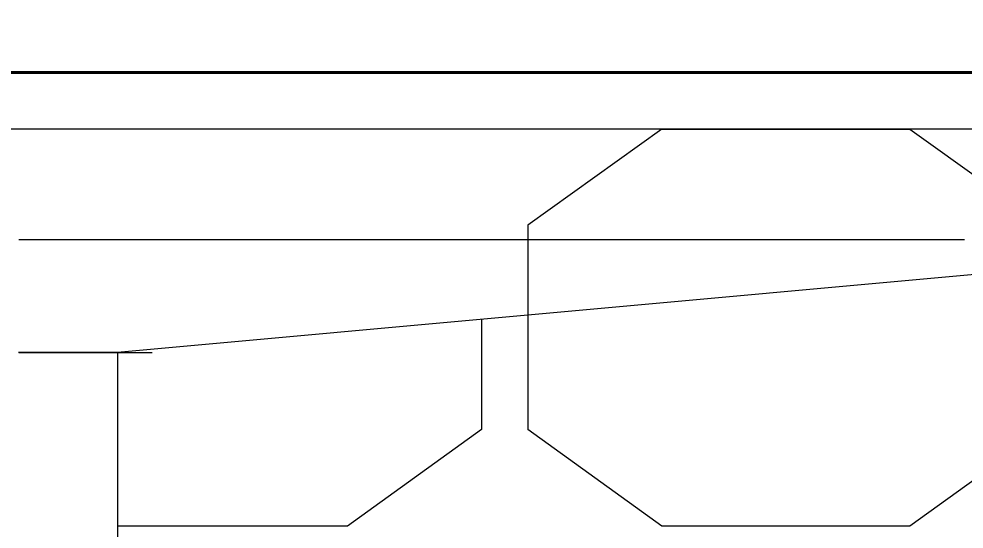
# Model space of a CAD drawing. Extents: x 65572 to 72871, y 30718 to 33858.
# Drawn here: x 66354.86 to 66363.24, y 30873.5 to 30878.02 of the extents above; entities that cross this region are included whole.
import ezdxf

# ---------------------------------------------------------------- set-up
doc = ezdxf.new("R2010")
doc.units = 0
doc.header["$LTSCALE"] = 0.5
doc.header["$MEASUREMENT"] = 0
doc.layers.get('0').update_dxf_attribs({"color": 20, "linetype": 'CONTINUOUS'})
doc.layers.get('DEFPOINTS').update_dxf_attribs({"linetype": 'CONTINUOUS', "lineweight": 5})
for name, color, linetype, lineweight in [('Annotations', 40, 'CONTINUOUS', 5), ('Framing', 142, 'CONTINUOUS', 13), ('Layout', 154, 'CONTINUOUS', 5), ('Structure', 7, 'CONTINUOUS', 40)]:
    doc.layers.add(name, color=color, linetype=linetype, lineweight=lineweight)
doc.styles.get("Standard").update_dxf_attribs({"font": 'arial.ttf'})
doc.dimstyles.new('ARCH', dxfattribs={"dimscale": 96, "dimtxt": 0.0625, "dimasz": 0.0625, "dimexe": 0.04, "dimexo": 0.09375, "dimgap": 0.03125, "dimtad": 1, "dimdec": 0, "dimrnd": 0.0625, "dimzin": 3, "dimdsep": 46, "dimlunit": 4, "dimtxsty": 'Standard', "dimblk1": 'ARCHTICK', "dimblk2": 'ARCHTICK', "dimsah": 1, "dimcen": 0, "dimdle": 0.03125, "dimclrd": 256, "dimclre": 256, "dimclrt": 256, "dimazin": 0, "dimtfac": 1, "dimtdec": 0, "dimtmove": 2, "dimatfit": 3, "dimldrblk": 'OBLIQUE', "dimfxl": 0.3, "dimfxlon": 1, "dimfrac": 2, "dimarcsym": 0})

# ---------------------------------------------------------------- blocks, each defined once
blk = doc.blocks.new('_ArchTick')
at = {"const_width": 0.15}
blk.add_lwpolyline([(-0.5, -0.5), (0.5, 0.5)], dxfattribs=at)
blk = doc.blocks.new('*D32')
at = {"layer": 'Annotations', "lineweight": -2}
for p, q in [((66495.2688, 30766.5648), (66495.2688, 30880.0465)), ((66466.4688, 30877.0465), (66499.1088, 30877.0465)), ((66466.4688, 30769.5648), (66499.1088, 30769.5648))]:
    blk.add_line(p, q, dxfattribs=at)
at = {"layer": 'DEFPOINTS', "color": 0}
for p in [(66295.6225, 30877.0465), (66495.2688, 30877.0465), (66295.6225, 30769.5648)]:
    blk.add_point(p, dxfattribs=at)
at = {"layer": 'Annotations', "lineweight": -2, "xscale": 6, "yscale": 6, "zscale": 6}
for p, rotation in [((66495.2688, 30877.0465), 90), ((66495.2688, 30769.5648), 270)]:
    blk.add_blockref('_ArchTick', p, dxfattribs=dict(at, rotation=rotation))
at = {"layer": 'Annotations', "insert": (66501.3318, 30823.3056), "char_height": 6, "attachment_point": 5, "rotation": 270}
blk.add_mtext('9\'-0"', dxfattribs=at)
blk = doc.blocks.new('_Oblique')
at = {"lineweight": -2}
blk.add_line((-0.5, -0.5), (0.5, 0.5), dxfattribs=at)
blk = doc.blocks.new('12fstg01')
at = {"color": 0, "linetype": 'ByBlock'}
for p, q in [((0.18143, 0.056), (0.20634, 0.07399)), ((0.20634, 0.07399), (0.25256, 0.07399)), ((0.25256, 0.07399), (0.27747, 0.056)), ((0.27747, 0.0179), (0.27747, 0.056)), ((0.20634, 0), (0.18143, 0.0179)), ((0.25256, 0), (0.27747, 0.0179)), ((0.25256, 0), (0.20634, 0))]:
    blk.add_line(p, q, dxfattribs=at)

msp = doc.modelspace()

# ---------------------------------------------------------------- linework, layer by layer
at = {"layer": 'Framing'}
msp.add_line((66520.622504, 30877.046502), (65921.199345, 30877.046502), dxfattribs=at)
at = {"layer": 'Layout', "linetype": 'ByBlock'}
for p, q in [((66366.735535, 30876.064768), (66355.735481, 30875.064763)), ((66358.961016, 30875.357993), (66358.961016, 30874.381554)), ((66355.735481, 30875.064763), (66355.735481, 30850.037081)), ((66358.961016, 30874.381554), (66357.775619, 30873.525434)), ((66357.775619, 30873.525434), (66355.735481, 30873.525434))]:
    msp.add_line(p, q, dxfattribs=at)
at = {"layer": 'Layout', "linetype": 'ByBlock', "flags": 128}
for points in [[(66363.242708, 30876.064768), (66363.238345, 30876.064768), (66363.233982, 30876.064768), (66363.229619, 30876.064768), (66363.225256, 30876.064768), (66363.220893, 30876.064768), (66363.21653, 30876.064768), (66363.212167, 30876.064768), (66363.207804, 30876.064768), (66363.203441, 30876.064768), (66363.199078, 30876.064768), (66363.194715, 30876.064768), (66363.190352, 30876.064768), (66363.185988, 30876.064768), (66363.181625, 30876.064768), (66363.177262, 30876.064768), (66363.172899, 30876.064768), (66363.168536, 30876.064768), (66363.164173, 30876.064768), (66363.15981, 30876.064768), (66363.155447, 30876.064768), (66363.151084, 30876.064768), (66363.146721, 30876.064768), (66363.142358, 30876.064768), (66363.137995, 30876.064768), (66363.133632, 30876.064768), (66363.129269, 30876.064768), (66363.124906, 30876.064768), (66363.120543, 30876.064768), (66363.11618, 30876.064768), (66363.111817, 30876.064768), (66363.107454, 30876.064768), (66363.10309, 30876.064768), (66363.098727, 30876.064768), (66363.094364, 30876.064768), (66363.090001, 30876.064768), (66363.085638, 30876.064768), (66363.081275, 30876.064768), (66363.076912, 30876.064768), (66363.072549, 30876.064768), (66363.068186, 30876.064768), (66363.063823, 30876.064768), (66363.05946, 30876.064768), (66363.055097, 30876.064768), (66363.050734, 30876.064768), (66363.046371, 30876.064768), (66363.042008, 30876.064768), (66363.037645, 30876.064768), (66363.033282, 30876.064768), (66363.028919, 30876.064768), (66363.024556, 30876.064768), (66363.020192, 30876.064768), (66363.015829, 30876.064768), (66363.011466, 30876.064768), (66363.007103, 30876.064768), (66363.00274, 30876.064768), (66362.998377, 30876.064768), (66362.994014, 30876.064768), (66362.989651, 30876.064768), (66362.985288, 30876.064768), (66362.980925, 30876.064768), (66362.976562, 30876.064768), (66362.972199, 30876.064768), (66362.967836, 30876.064768), (66362.963473, 30876.064768), (66362.95911, 30876.064768), (66362.954747, 30876.064768), (66362.950384, 30876.064768), (66362.946021, 30876.064768), (66362.941658, 30876.064768), (66362.937294, 30876.064768), (66362.932931, 30876.064768), (66362.928568, 30876.064768), (66362.924205, 30876.064768), (66362.919842, 30876.064768), (66362.915479, 30876.064768), (66362.911116, 30876.064768), (66362.906753, 30876.064768), (66362.90239, 30876.064768), (66362.898027, 30876.064768), (66362.893664, 30876.064768), (66362.889301, 30876.064768), (66362.884938, 30876.064768), (66362.880575, 30876.064768), (66362.876212, 30876.064768), (66362.871849, 30876.064768), (66362.867486, 30876.064768), (66362.863123, 30876.064768), (66362.85876, 30876.064768), (66362.854396, 30876.064768), (66362.850033, 30876.064768), (66362.84567, 30876.064768), (66362.841307, 30876.064768), (66362.836944, 30876.064768), (66362.832581, 30876.064768), (66362.828218, 30876.064768), (66362.823855, 30876.064768), (66362.819492, 30876.064768), (66362.815129, 30876.064768), (66362.810766, 30876.064768), (66362.806403, 30876.064768), (66362.80204, 30876.064768), (66362.797677, 30876.064768), (66362.793314, 30876.064768), (66362.788951, 30876.064768), (66362.784588, 30876.064768), (66362.780225, 30876.064768), (66362.775862, 30876.064768), (66362.771498, 30876.064768), (66362.767135, 30876.064768), (66362.762772, 30876.064768), (66362.758409, 30876.064768), (66362.754046, 30876.064768), (66362.749683, 30876.064768), (66362.74532, 30876.064768), (66362.740957, 30876.064768), (66362.736594, 30876.064768), (66362.732231, 30876.064768), (66362.727868, 30876.064768), (66362.723505, 30876.064768), (66362.719142, 30876.064768), (66362.714779, 30876.064768), (66362.710416, 30876.064768), (66362.706053, 30876.064768), (66362.70169, 30876.064768), (66362.697327, 30876.064768), (66362.692964, 30876.064768), (66362.6886, 30876.064768), (66362.684237, 30876.064768), (66362.679874, 30876.064768), (66362.675511, 30876.064768), (66362.671148, 30876.064768), (66362.666785, 30876.064768), (66362.662422, 30876.064768), (66362.658059, 30876.064768), (66362.653696, 30876.064768), (66362.649333, 30876.064768), (66362.64497, 30876.064768), (66362.640607, 30876.064768), (66362.636244, 30876.064768), (66362.631881, 30876.064768), (66362.627518, 30876.064768), (66362.623155, 30876.064768), (66362.618792, 30876.064768), (66362.614429, 30876.064768), (66362.610065, 30876.064768), (66362.605702, 30876.064768), (66362.601339, 30876.064768), (66362.596976, 30876.064768), (66362.592613, 30876.064768), (66362.58825, 30876.064768), (66362.583887, 30876.064768), (66362.579524, 30876.064768), (66362.575161, 30876.064768), (66362.570798, 30876.064768), (66362.566435, 30876.064768), (66362.562072, 30876.064768), (66362.557709, 30876.064768), (66362.553346, 30876.064768), (66362.548983, 30876.064768), (66362.54462, 30876.064768), (66362.540257, 30876.064768), (66362.535894, 30876.064768), (66362.531531, 30876.064768), (66362.527167, 30876.064768), (66362.522804, 30876.064768), (66362.518441, 30876.064768), (66362.514078, 30876.064768), (66362.509715, 30876.064768), (66362.505352, 30876.064768), (66362.500989, 30876.064768), (66362.496626, 30876.064768), (66362.492263, 30876.064768), (66362.4879, 30876.064768), (66362.483537, 30876.064768), (66362.479174, 30876.064768), (66362.474811, 30876.064768), (66362.470448, 30876.064768), (66362.466085, 30876.064768), (66362.461722, 30876.064768), (66362.457359, 30876.064768), (66362.452996, 30876.064768), (66362.448633, 30876.064768), (66362.444269, 30876.064768), (66362.439906, 30876.064768), (66362.435543, 30876.064768), (66362.43118, 30876.064768), (66362.426817, 30876.064768), (66362.422454, 30876.064768), (66362.418091, 30876.064768), (66362.413728, 30876.064768), (66362.409365, 30876.064768), (66362.405002, 30876.064768), (66362.400639, 30876.064768), (66362.396276, 30876.064768), (66362.391913, 30876.064768), (66362.38755, 30876.064768), (66362.383187, 30876.064768), (66362.378824, 30876.064768), (66362.374461, 30876.064768), (66362.370098, 30876.064768), (66362.365735, 30876.064768), (66362.361371, 30876.064768), (66362.357008, 30876.064768), (66362.352645, 30876.064768), (66362.348282, 30876.064768), (66362.343919, 30876.064768), (66362.339556, 30876.064768), (66362.335193, 30876.064768), (66362.33083, 30876.064768), (66362.326467, 30876.064768), (66362.322104, 30876.064768), (66362.317741, 30876.064768), (66362.313378, 30876.064768), (66362.309015, 30876.064768), (66362.304652, 30876.064768), (66362.300289, 30876.064768), (66362.295926, 30876.064768), (66362.291563, 30876.064768), (66362.2872, 30876.064768), (66362.282837, 30876.064768), (66362.278473, 30876.064768), (66362.27411, 30876.064768), (66362.269747, 30876.064768), (66362.265384, 30876.064768), (66362.261021, 30876.064768), (66362.256658, 30876.064768), (66362.252295, 30876.064768), (66362.247932, 30876.064768), (66362.243569, 30876.064768), (66362.239206, 30876.064768), (66362.234843, 30876.064768), (66362.23048, 30876.064768), (66362.226117, 30876.064768), (66362.221754, 30876.064768), (66362.217391, 30876.064768), (66362.212166, 30876.064768), (66362.206942, 30876.064768), (66362.201717, 30876.064768), (66362.196493, 30876.064768), (66362.191268, 30876.064768), (66362.186044, 30876.064768), (66362.180819, 30876.064768), (66362.175594, 30876.064768), (66362.17037, 30876.064768), (66362.165145, 30876.064768), (66362.159921, 30876.064768), (66362.154696, 30876.064768), (66362.149472, 30876.064768), (66362.144247, 30876.064768), (66362.139023, 30876.064768), (66362.133798, 30876.064768), (66362.128574, 30876.064768), (66362.123349, 30876.064768), (66362.118125, 30876.064768), (66362.1129, 30876.064768), (66362.107676, 30876.064768), (66362.102451, 30876.064768), (66362.097227, 30876.064768), (66362.092002, 30876.064768), (66362.086777, 30876.064768), (66362.081553, 30876.064768), (66362.076328, 30876.064768), (66362.071104, 30876.064768), (66362.065879, 30876.064768), (66362.060655, 30876.064768), (66362.05543, 30876.064768), (66362.050206, 30876.064768), (66362.044981, 30876.064768), (66362.039757, 30876.064768), (66362.034532, 30876.064768), (66362.029308, 30876.064768), (66362.024083, 30876.064768), (66362.018859, 30876.064768), (66362.013634, 30876.064768), (66362.008409, 30876.064768), (66362.003185, 30876.064768), (66361.99796, 30876.064768), (66361.992736, 30876.064768), (66361.987511, 30876.064768), (66361.982287, 30876.064768), (66361.977062, 30876.064768), (66361.971838, 30876.064768), (66361.966613, 30876.064768), (66361.961389, 30876.064768), (66361.956164, 30876.064768), (66361.95094, 30876.064768), (66361.945715, 30876.064768), (66361.940491, 30876.064768), (66361.935266, 30876.064768), (66361.930041, 30876.064768), (66361.924817, 30876.064768), (66361.919592, 30876.064768), (66361.914368, 30876.064768), (66361.909143, 30876.064768), (66361.903919, 30876.064768), (66361.898694, 30876.064768), (66361.89347, 30876.064768), (66361.888245, 30876.064768), (66361.883021, 30876.064768), (66361.877796, 30876.064768), (66361.872572, 30876.064768), (66361.867347, 30876.064768), (66361.862123, 30876.064768), (66361.856898, 30876.064768), (66361.851673, 30876.064768), (66361.846449, 30876.064768), (66361.841224, 30876.064768), (66361.836, 30876.064768), (66361.830775, 30876.064768), (66361.825551, 30876.064768), (66361.820326, 30876.064768), (66361.815102, 30876.064768), (66361.809877, 30876.064768), (66361.804653, 30876.064768), (66361.799428, 30876.064768), (66361.794204, 30876.064768), (66361.788979, 30876.064768), (66361.783755, 30876.064768), (66361.77853, 30876.064768), (66361.773305, 30876.064768), (66361.768081, 30876.064768), (66361.762856, 30876.064768), (66361.757632, 30876.064768), (66361.752407, 30876.064768), (66361.747183, 30876.064768), (66361.741958, 30876.064768), (66361.736734, 30876.064768), (66361.731509, 30876.064768), (66361.726285, 30876.064768), (66361.72106, 30876.064768), (66361.715836, 30876.064768), (66361.710611, 30876.064768), (66361.705387, 30876.064768), (66361.700162, 30876.064768), (66361.694937, 30876.064768), (66361.689713, 30876.064768), (66361.684488, 30876.064768), (66361.679264, 30876.064768), (66361.674039, 30876.064768), (66361.668815, 30876.064768), (66361.66359, 30876.064768), (66361.658366, 30876.064768), (66361.653141, 30876.064768), (66361.647917, 30876.064768), (66361.642692, 30876.064768), (66361.637468, 30876.064768), (66361.632243, 30876.064768), (66361.627019, 30876.064768), (66361.621794, 30876.064768), (66361.61657, 30876.064768), (66361.611345, 30876.064768), (66361.60612, 30876.064768), (66361.600896, 30876.064768), (66361.595671, 30876.064768), (66361.590447, 30876.064768), (66361.585222, 30876.064768), (66361.579998, 30876.064768), (66361.574773, 30876.064768), (66361.569549, 30876.064768), (66361.564324, 30876.064768), (66361.5591, 30876.064768), (66361.553875, 30876.064768), (66361.548651, 30876.064768), (66361.543426, 30876.064768), (66361.538202, 30876.064768), (66361.532977, 30876.064768), (66361.527752, 30876.064768), (66361.522528, 30876.064768), (66361.517303, 30876.064768), (66361.512079, 30876.064768), (66361.506854, 30876.064768), (66361.50163, 30876.064768), (66361.496405, 30876.064768), (66361.491181, 30876.064768), (66361.485956, 30876.064768), (66361.480732, 30876.064768), (66361.475507, 30876.064768), (66361.470283, 30876.064768), (66361.465058, 30876.064768), (66361.459834, 30876.064768), (66361.454609, 30876.064768), (66361.449384, 30876.064768), (66361.44416, 30876.064768), (66361.438935, 30876.064768), (66361.433711, 30876.064768), (66361.428486, 30876.064768), (66361.423262, 30876.064768), (66361.418037, 30876.064768), (66361.412813, 30876.064768), (66361.407588, 30876.064768), (66361.402364, 30876.064768), (66361.397139, 30876.064768), (66361.391915, 30876.064768), (66361.38669, 30876.064768), (66361.381466, 30876.064768), (66361.376241, 30876.064768), (66361.371016, 30876.064768), (66361.365792, 30876.064768), (66361.360567, 30876.064768), (66361.355343, 30876.064768), (66361.350118, 30876.064768), (66361.344894, 30876.064768), (66361.339669, 30876.064768), (66361.334445, 30876.064768), (66361.32922, 30876.064768), (66361.323996, 30876.064768), (66361.318771, 30876.064768), (66361.313547, 30876.064768), (66361.308322, 30876.064768), (66361.303098, 30876.064768), (66361.297873, 30876.064768), (66361.292648, 30876.064768), (66361.287424, 30876.064768), (66361.282199, 30876.064768), (66361.276975, 30876.064768), (66361.27175, 30876.064768), (66361.266526, 30876.064768), (66361.261301, 30876.064768), (66361.256077, 30876.064768), (66361.250852, 30876.064768), (66361.245628, 30876.064768), (66361.240403, 30876.064768), (66361.235179, 30876.064768), (66361.229954, 30876.064768), (66361.22473, 30876.064768), (66361.219505, 30876.064768), (66361.214281, 30876.064768), (66361.209056, 30876.064768), (66361.203831, 30876.064768), (66361.198607, 30876.064768), (66361.193382, 30876.064768), (66361.188158, 30876.064768), (66361.182933, 30876.064768), (66361.177709, 30876.064768), (66361.172484, 30876.064768), (66361.16726, 30876.064768), (66361.162035, 30876.064768), (66361.156811, 30876.064768), (66361.151586, 30876.064768), (66361.146362, 30876.064768), (66361.141137, 30876.064768), (66361.135913, 30876.064768), (66361.130688, 30876.064768), (66361.125463, 30876.064768), (66361.120239, 30876.064768), (66361.115014, 30876.064768), (66361.10979, 30876.064768), (66361.104565, 30876.064768), (66361.099341, 30876.064768), (66361.094116, 30876.064768), (66361.088892, 30876.064768), (66361.083667, 30876.064768), (66361.078443, 30876.064768), (66361.073218, 30876.064768), (66361.067994, 30876.064768), (66361.062769, 30876.064768), (66361.057545, 30876.064768), (66361.05232, 30876.064768), (66361.047095, 30876.064768), (66361.041871, 30876.064768), (66361.036646, 30876.064768), (66361.031422, 30876.064768), (66361.026197, 30876.064768), (66361.020973, 30876.064768), (66361.015748, 30876.064768), (66361.010524, 30876.064768), (66361.005299, 30876.064768), (66361.000075, 30876.064768), (66360.99485, 30876.064768), (66360.989626, 30876.064768), (66360.984401, 30876.064768), (66360.979177, 30876.064768), (66360.973952, 30876.064768), (66360.968727, 30876.064768), (66360.963503, 30876.064768), (66360.958278, 30876.064768), (66360.953054, 30876.064768), (66360.947829, 30876.064768), (66360.942605, 30876.064768), (66360.93738, 30876.064768), (66360.932156, 30876.064768), (66360.926931, 30876.064768), (66360.921707, 30876.064768), (66360.916482, 30876.064768), (66360.911258, 30876.064768), (66360.906033, 30876.064768), (66360.900809, 30876.064768), (66360.895584, 30876.064768), (66360.890359, 30876.064768), (66360.885135, 30876.064768), (66360.87991, 30876.064768), (66360.874686, 30876.064768), (66360.869461, 30876.064768), (66360.864237, 30876.064768), (66360.859012, 30876.064768), (66360.853788, 30876.064768), (66360.848563, 30876.064768), (66360.843339, 30876.064768), (66360.838114, 30876.064768), (66360.83289, 30876.064768), (66360.827665, 30876.064768), (66360.822441, 30876.064768), (66360.817216, 30876.064768), (66360.811991, 30876.064768), (66360.806767, 30876.064768), (66360.801542, 30876.064768), (66360.796318, 30876.064768), (66360.791093, 30876.064768), (66360.785869, 30876.064768), (66360.780644, 30876.064768), (66360.77542, 30876.064768), (66360.770195, 30876.064768), (66360.764971, 30876.064768), (66360.759746, 30876.064768), (66360.754522, 30876.064768), (66360.749297, 30876.064768), (66360.744073, 30876.064768), (66360.738848, 30876.064768), (66360.733624, 30876.064768), (66360.728399, 30876.064768), (66360.723174, 30876.064768), (66360.71795, 30876.064768), (66360.712725, 30876.064768), (66360.707501, 30876.064768), (66360.702276, 30876.064768), (66360.697052, 30876.064768), (66360.691827, 30876.064768), (66360.686603, 30876.064768), (66360.681378, 30876.064768), (66360.676154, 30876.064768), (66360.670929, 30876.064768), (66360.665705, 30876.064768), (66360.66048, 30876.064768), (66360.655256, 30876.064768), (66360.650031, 30876.064768), (66360.644806, 30876.064768), (66360.639582, 30876.064768), (66360.634357, 30876.064768), (66360.629133, 30876.064768), (66360.623908, 30876.064768), (66360.618684, 30876.064768), (66360.613459, 30876.064768), (66360.608235, 30876.064768), (66360.60301, 30876.064768), (66360.597786, 30876.064768), (66360.592561, 30876.064768), (66360.587337, 30876.064768), (66360.582112, 30876.064768), (66360.576888, 30876.064768), (66360.571663, 30876.064768), (66360.566438, 30876.064768), (66360.561214, 30876.064768), (66360.555989, 30876.064768), (66360.550765, 30876.064768), (66360.54554, 30876.064768), (66360.540316, 30876.064768), (66360.535091, 30876.064768), (66360.529867, 30876.064768), (66360.524642, 30876.064768), (66360.519418, 30876.064768), (66360.514193, 30876.064768), (66360.508969, 30876.064768), (66360.503744, 30876.064768), (66360.49852, 30876.064768), (66360.493295, 30876.064768), (66360.48807, 30876.064768), (66360.482846, 30876.064768), (66360.477621, 30876.064768), (66360.472397, 30876.064768), (66360.467172, 30876.064768), (66360.461948, 30876.064768), (66360.456723, 30876.064768), (66360.451499, 30876.064768), (66360.446274, 30876.064768), (66360.44105, 30876.064768), (66360.435825, 30876.064768), (66360.430601, 30876.064768), (66360.425376, 30876.064768), (66360.420152, 30876.064768), (66360.414927, 30876.064768), (66360.409702, 30876.064768), (66360.404478, 30876.064768), (66360.399253, 30876.064768), (66360.394029, 30876.064768), (66360.388804, 30876.064768), (66360.38358, 30876.064768), (66360.378355, 30876.064768), (66360.373131, 30876.064768), (66360.367906, 30876.064768), (66360.362682, 30876.064768), (66360.357457, 30876.064768), (66360.352233, 30876.064768), (66360.347008, 30876.064768), (66360.341784, 30876.064768), (66360.336559, 30876.064768), (66360.331335, 30876.064768), (66360.32611, 30876.064768), (66360.320885, 30876.064768), (66360.315661, 30876.064768), (66360.310436, 30876.064768), (66360.305212, 30876.064768), (66360.299987, 30876.064768), (66360.294763, 30876.064768), (66360.289538, 30876.064768), (66360.284314, 30876.064768), (66360.279089, 30876.064768), (66360.273865, 30876.064768), (66360.26864, 30876.064768), (66360.263416, 30876.064768), (66360.258191, 30876.064768), (66360.252967, 30876.064768), (66360.247742, 30876.064768), (66360.242517, 30876.064768), (66360.237293, 30876.064768), (66360.232068, 30876.064768), (66360.226844, 30876.064768), (66360.221619, 30876.064768), (66360.216395, 30876.064768), (66360.21117, 30876.064768), (66360.205946, 30876.064768), (66360.200721, 30876.064768), (66360.195497, 30876.064768), (66360.190272, 30876.064768), (66360.185048, 30876.064768), (66360.179823, 30876.064768), (66360.174599, 30876.064768), (66360.169374, 30876.064768), (66360.164149, 30876.064768), (66360.158925, 30876.064768), (66360.1537, 30876.064768), (66360.148476, 30876.064768), (66360.143251, 30876.064768), (66360.138027, 30876.064768), (66360.132802, 30876.064768), (66360.127578, 30876.064768), (66360.122353, 30876.064768), (66360.117129, 30876.064768), (66360.111904, 30876.064768), (66360.10668, 30876.064768), (66360.101455, 30876.064768), (66360.096231, 30876.064768), (66360.091006, 30876.064768), (66360.085781, 30876.064768), (66360.080557, 30876.064768), (66360.075332, 30876.064768), (66360.070108, 30876.064768), (66360.064883, 30876.064768), (66360.059659, 30876.064768), (66360.054434, 30876.064768), (66360.04921, 30876.064768), (66360.043985, 30876.064768), (66360.038761, 30876.064768), (66360.033536, 30876.064768), (66360.028312, 30876.064768), (66360.023087, 30876.064768), (66360.017863, 30876.064768), (66360.012638, 30876.064768), (66360.007413, 30876.064768), (66360.002189, 30876.064768), (66359.996964, 30876.064768), (66359.99174, 30876.064768), (66359.986515, 30876.064768), (66359.981291, 30876.064768), (66359.976066, 30876.064768), (66359.970842, 30876.064768), (66359.965617, 30876.064768), (66359.960393, 30876.064768), (66359.955168, 30876.064768), (66359.949944, 30876.064768), (66359.944719, 30876.064768), (66359.939195, 30876.064768), (66359.933371, 30876.064768), (66359.927547, 30876.064768), (66359.921723, 30876.064768), (66359.915899, 30876.064768), (66359.910075, 30876.064768), (66359.904251, 30876.064768), (66359.898427, 30876.064768), (66359.892603, 30876.064768), (66359.886779, 30876.064768), (66359.880954, 30876.064768), (66359.87513, 30876.064768), (66359.869306, 30876.064768), (66359.863482, 30876.064768), (66359.857658, 30876.064768), (66359.851834, 30876.064768), (66359.84601, 30876.064768), (66359.840186, 30876.064768), (66359.834362, 30876.064768), (66359.828538, 30876.064768), (66359.822714, 30876.064768), (66359.81689, 30876.064768), (66359.811066, 30876.064768), (66359.805242, 30876.064768), (66359.799418, 30876.064768), (66359.793594, 30876.064768), (66359.78777, 30876.064768), (66359.781946, 30876.064768), (66359.776122, 30876.064768), (66359.770298, 30876.064768), (66359.764474, 30876.064768), (66359.75865, 30876.064768), (66359.752826, 30876.064768), (66359.747002, 30876.064768), (66359.741178, 30876.064768), (66359.735354, 30876.064768), (66359.72953, 30876.064768), (66359.723706, 30876.064768), (66359.717882, 30876.064768), (66359.712058, 30876.064768), (66359.706234, 30876.064768), (66359.700409, 30876.064768), (66359.694585, 30876.064768), (66359.688761, 30876.064768), (66359.682937, 30876.064768), (66359.677113, 30876.064768), (66359.671289, 30876.064768), (66359.665465, 30876.064768), (66359.659641, 30876.064768), (66359.653817, 30876.064768), (66359.647993, 30876.064768), (66359.642169, 30876.064768), (66359.636345, 30876.064768), (66359.630521, 30876.064768), (66359.624697, 30876.064768), (66359.618873, 30876.064768), (66359.613049, 30876.064768), (66359.607225, 30876.064768), (66359.601401, 30876.064768), (66359.595577, 30876.064768), (66359.589753, 30876.064768), (66359.583929, 30876.064768), (66359.578105, 30876.064768), (66359.572281, 30876.064768), (66359.566457, 30876.064768), (66359.560633, 30876.064768), (66359.554809, 30876.064768), (66359.548985, 30876.064768), (66359.543161, 30876.064768), (66359.537337, 30876.064768), (66359.531513, 30876.064768), (66359.525689, 30876.064768), (66359.519864, 30876.064768), (66359.51404, 30876.064768), (66359.508216, 30876.064768), (66359.502392, 30876.064768), (66359.496568, 30876.064768), (66359.490744, 30876.064768), (66359.48492, 30876.064768), (66359.479096, 30876.064768), (66359.473272, 30876.064768), (66359.467448, 30876.064768), (66359.461624, 30876.064768), (66359.4558, 30876.064768), (66359.449976, 30876.064768), (66359.444152, 30876.064768), (66359.438328, 30876.064768), (66359.432504, 30876.064768), (66359.42668, 30876.064768), (66359.420856, 30876.064768), (66359.415032, 30876.064768), (66359.409208, 30876.064768), (66359.403384, 30876.064768), (66359.39756, 30876.064768), (66359.391736, 30876.064768), (66359.385912, 30876.064768), (66359.380088, 30876.064768), (66359.374264, 30876.064768), (66359.36844, 30876.064768), (66359.362616, 30876.064768), (66359.356792, 30876.064768), (66359.350968, 30876.064768), (66359.345144, 30876.064768), (66359.339319, 30876.064768), (66359.333495, 30876.064768), (66359.327671, 30876.064768), (66359.321847, 30876.064768), (66359.316023, 30876.064768), (66359.310199, 30876.064768), (66359.304375, 30876.064768), (66359.298551, 30876.064768), (66359.292727, 30876.064768), (66359.286903, 30876.064768), (66359.281079, 30876.064768), (66359.275255, 30876.064768), (66359.269431, 30876.064768), (66359.263607, 30876.064768), (66359.257783, 30876.064768), (66359.251959, 30876.064768), (66359.246135, 30876.064768), (66359.240311, 30876.064768), (66359.234487, 30876.064768), (66359.228663, 30876.064768), (66359.222839, 30876.064768), (66359.217015, 30876.064768), (66359.211191, 30876.064768), (66359.205367, 30876.064768), (66359.199543, 30876.064768), (66359.193719, 30876.064768), (66359.187895, 30876.064768), (66359.182071, 30876.064768), (66359.176247, 30876.064768), (66359.170423, 30876.064768), (66359.164599, 30876.064768), (66359.158774, 30876.064768), (66359.15295, 30876.064768), (66359.147126, 30876.064768), (66359.141302, 30876.064768), (66359.135478, 30876.064768), (66359.129654, 30876.064768), (66359.12383, 30876.064768), (66359.118006, 30876.064768), (66359.112182, 30876.064768), (66359.106358, 30876.064768), (66359.100534, 30876.064768), (66359.09471, 30876.064768), (66359.088886, 30876.064768), (66359.083062, 30876.064768), (66359.077238, 30876.064768), (66359.071414, 30876.064768), (66359.06559, 30876.064768), (66359.059766, 30876.064768), (66359.053942, 30876.064768), (66359.048118, 30876.064768), (66359.042294, 30876.064768), (66359.03647, 30876.064768), (66359.030646, 30876.064768), (66359.024822, 30876.064768), (66359.018998, 30876.064768), (66359.013174, 30876.064768), (66359.00735, 30876.064768), (66359.001526, 30876.064768), (66358.995702, 30876.064768), (66358.989878, 30876.064768), (66358.984054, 30876.064768), (66358.978229, 30876.064768), (66358.972405, 30876.064768), (66358.966581, 30876.064768), (66358.960757, 30876.064768), (66358.954933, 30876.064768), (66358.949109, 30876.064768), (66358.943285, 30876.064768), (66358.937461, 30876.064768), (66358.931637, 30876.064768), (66358.925813, 30876.064768), (66358.919989, 30876.064768), (66358.914165, 30876.064768), (66358.908341, 30876.064768), (66358.902517, 30876.064768), (66358.896693, 30876.064768), (66358.890869, 30876.064768), (66358.885045, 30876.064768), (66358.879221, 30876.064768), (66358.873397, 30876.064768), (66358.867573, 30876.064768), (66358.861749, 30876.064768), (66358.855925, 30876.064768), (66358.850101, 30876.064768), (66358.844277, 30876.064768), (66358.838453, 30876.064768), (66358.832629, 30876.064768), (66358.826805, 30876.064768), (66358.820981, 30876.064768), (66358.815157, 30876.064768), (66358.809333, 30876.064768), (66358.803508, 30876.064768), (66358.797684, 30876.064768), (66358.79186, 30876.064768), (66358.786036, 30876.064768), (66358.780212, 30876.064768), (66358.774388, 30876.064768), (66358.768564, 30876.064768), (66358.76274, 30876.064768), (66358.756916, 30876.064768), (66358.751092, 30876.064768), (66358.745268, 30876.064768), (66358.739444, 30876.064768), (66358.73362, 30876.064768), (66358.727796, 30876.064768), (66358.721972, 30876.064768), (66358.716148, 30876.064768), (66358.710324, 30876.064768), (66358.7045, 30876.064768), (66358.698676, 30876.064768), (66358.692852, 30876.064768), (66358.687028, 30876.064768), (66358.681204, 30876.064768), (66358.67538, 30876.064768), (66358.669556, 30876.064768), (66358.663732, 30876.064768), (66358.657908, 30876.064768), (66358.652084, 30876.064768), (66358.64626, 30876.064768), (66358.640436, 30876.064768), (66358.634612, 30876.064768), (66358.628788, 30876.064768), (66358.622963, 30876.064768), (66358.617139, 30876.064768), (66358.611315, 30876.064768), (66358.605491, 30876.064768), (66358.599667, 30876.064768), (66358.593843, 30876.064768), (66358.588019, 30876.064768), (66358.582195, 30876.064768), (66358.576371, 30876.064768), (66358.570547, 30876.064768), (66358.564723, 30876.064768), (66358.558899, 30876.064768), (66358.553075, 30876.064768), (66358.547251, 30876.064768), (66358.541427, 30876.064768), (66358.535603, 30876.064768), (66358.529779, 30876.064768), (66358.523955, 30876.064768), (66358.518131, 30876.064768), (66358.512307, 30876.064768), (66358.506483, 30876.064768), (66358.500659, 30876.064768), (66358.494835, 30876.064768), (66358.489011, 30876.064768), (66358.483187, 30876.064768), (66358.477363, 30876.064768), (66358.471539, 30876.064768), (66358.465715, 30876.064768), (66358.459891, 30876.064768), (66358.454067, 30876.064768), (66358.448243, 30876.064768), (66358.442418, 30876.064768), (66358.436594, 30876.064768), (66358.43077, 30876.064768), (66358.424946, 30876.064768), (66358.419122, 30876.064768), (66358.413298, 30876.064768), (66358.407474, 30876.064768), (66358.40165, 30876.064768), (66358.395826, 30876.064768), (66358.390002, 30876.064768), (66358.384178, 30876.064768), (66358.378354, 30876.064768), (66358.37253, 30876.064768), (66358.366706, 30876.064768), (66358.360882, 30876.064768), (66358.355058, 30876.064768), (66358.349234, 30876.064768), (66358.34341, 30876.064768), (66358.337586, 30876.064768), (66358.331762, 30876.064768), (66358.325938, 30876.064768), (66358.320114, 30876.064768), (66358.31429, 30876.064768), (66358.308466, 30876.064768), (66358.302642, 30876.064768), (66358.296818, 30876.064768), (66358.290994, 30876.064768), (66358.28517, 30876.064768), (66358.279346, 30876.064768), (66358.273522, 30876.064768), (66358.267698, 30876.064768), (66358.261873, 30876.064768), (66358.256049, 30876.064768), (66358.250225, 30876.064768), (66358.244401, 30876.064768), (66358.238577, 30876.064768), (66358.232753, 30876.064768), (66358.226929, 30876.064768), (66358.221105, 30876.064768), (66358.215281, 30876.064768), (66358.209457, 30876.064768), (66358.203633, 30876.064768), (66358.197809, 30876.064768), (66358.191985, 30876.064768), (66358.186161, 30876.064768), (66358.180337, 30876.064768), (66358.174513, 30876.064768), (66358.168689, 30876.064768), (66358.162865, 30876.064768), (66358.157041, 30876.064768), (66358.151217, 30876.064768), (66358.145393, 30876.064768), (66358.139569, 30876.064768), (66358.133745, 30876.064768), (66358.127921, 30876.064768), (66358.122097, 30876.064768), (66358.116273, 30876.064768), (66358.110449, 30876.064768), (66358.104625, 30876.064768), (66358.098801, 30876.064768), (66358.092977, 30876.064768), (66358.087153, 30876.064768), (66358.081328, 30876.064768), (66358.075504, 30876.064768), (66358.06968, 30876.064768), (66358.063856, 30876.064768), (66358.058032, 30876.064768), (66358.052208, 30876.064768), (66358.046384, 30876.064768), (66358.04056, 30876.064768), (66358.034736, 30876.064768), (66358.028912, 30876.064768), (66358.023088, 30876.064768), (66358.017264, 30876.064768), (66358.01144, 30876.064768), (66358.005616, 30876.064768), (66357.999792, 30876.064768), (66357.993968, 30876.064768), (66357.988144, 30876.064768), (66357.98232, 30876.064768), (66357.976496, 30876.064768), (66357.970672, 30876.064768), (66357.964848, 30876.064768), (66357.959024, 30876.064768), (66357.9532, 30876.064768), (66357.947376, 30876.064768), (66357.941552, 30876.064768), (66357.935728, 30876.064768), (66357.929904, 30876.064768), (66357.92408, 30876.064768), (66357.918256, 30876.064768), (66357.912432, 30876.064768), (66357.906608, 30876.064768), (66357.900783, 30876.064768), (66357.894959, 30876.064768), (66357.889135, 30876.064768), (66357.883311, 30876.064768), (66357.877487, 30876.064768), (66357.871663, 30876.064768), (66357.865839, 30876.064768), (66357.860015, 30876.064768), (66357.854191, 30876.064768), (66357.848367, 30876.064768), (66357.842543, 30876.064768), (66357.836719, 30876.064768), (66357.830895, 30876.064768), (66357.825071, 30876.064768), (66357.819247, 30876.064768), (66357.813423, 30876.064768), (66357.807599, 30876.064768), (66357.801775, 30876.064768), (66357.795951, 30876.064768), (66357.790127, 30876.064768), (66357.784303, 30876.064768), (66357.778479, 30876.064768), (66357.772655, 30876.064768), (66357.766831, 30876.064768), (66357.761007, 30876.064768), (66357.755183, 30876.064768), (66357.749359, 30876.064768), (66357.743535, 30876.064768), (66357.737711, 30876.064768), (66357.731887, 30876.064768), (66357.726063, 30876.064768), (66357.720238, 30876.064768), (66357.714414, 30876.064768), (66357.70859, 30876.064768), (66357.702766, 30876.064768), (66357.696942, 30876.064768), (66357.691118, 30876.064768), (66357.685294, 30876.064768), (66357.67947, 30876.064768), (66357.673646, 30876.064768), (66357.667822, 30876.064768), (66357.661998, 30876.064768), (66357.656174, 30876.064768), (66357.65035, 30876.064768), (66357.644526, 30876.064768), (66357.638702, 30876.064768), (66357.632878, 30876.064768), (66357.627054, 30876.064768), (66357.62123, 30876.064768), (66357.615406, 30876.064768), (66357.609582, 30876.064768), (66357.603758, 30876.064768), (66357.597934, 30876.064768), (66357.59211, 30876.064768), (66357.586286, 30876.064768), (66357.580462, 30876.064768), (66357.574638, 30876.064768), (66357.568814, 30876.064768), (66357.56299, 30876.064768), (66357.557166, 30876.064768), (66357.551342, 30876.064768), (66357.545518, 30876.064768), (66357.539693, 30876.064768), (66357.533869, 30876.064768), (66357.528045, 30876.064768), (66357.522221, 30876.064768), (66357.516397, 30876.064768), (66357.510573, 30876.064768), (66357.504749, 30876.064768), (66357.498925, 30876.064768), (66357.493101, 30876.064768), (66357.487277, 30876.064768), (66357.481453, 30876.064768), (66357.475629, 30876.064768), (66357.469805, 30876.064768), (66357.463981, 30876.064768), (66357.458157, 30876.064768), (66357.452333, 30876.064768), (66357.446509, 30876.064768), (66357.440685, 30876.064768), (66357.434861, 30876.064768), (66357.429037, 30876.064768), (66357.423213, 30876.064768), (66357.417389, 30876.064768), (66357.411565, 30876.064768), (66357.405741, 30876.064768), (66357.399609, 30876.064768), (66357.393478, 30876.064768), (66357.387346, 30876.064768), (66357.381215, 30876.064768), (66357.375083, 30876.064768), (66357.368952, 30876.064768), (66357.36282, 30876.064768), (66357.356689, 30876.064768), (66357.350557, 30876.064768), (66357.344426, 30876.064768), (66357.338294, 30876.064768), (66357.332163, 30876.064768), (66357.326031, 30876.064768), (66357.3199, 30876.064768), (66357.313768, 30876.064768), (66357.307637, 30876.064768), (66357.301505, 30876.064768), (66357.295374, 30876.064768), (66357.289242, 30876.064768), (66357.283111, 30876.064768), (66357.276979, 30876.064768), (66357.270848, 30876.064768), (66357.264716, 30876.064768), (66357.258585, 30876.064768), (66357.252453, 30876.064768), (66357.246322, 30876.064768), (66357.24019, 30876.064768), (66357.234059, 30876.064768), (66357.227927, 30876.064768), (66357.221796, 30876.064768), (66357.215665, 30876.064768), (66357.209533, 30876.064768), (66357.203402, 30876.064768), (66357.19727, 30876.064768), (66357.191139, 30876.064768), (66357.185007, 30876.064768), (66357.178876, 30876.064768), (66357.172744, 30876.064768), (66357.166613, 30876.064768), (66357.160481, 30876.064768), (66357.15435, 30876.064768), (66357.148218, 30876.064768), (66357.142087, 30876.064768), (66357.135955, 30876.064768), (66357.129824, 30876.064768), (66357.123692, 30876.064768), (66357.117561, 30876.064768), (66357.111429, 30876.064768), (66357.105298, 30876.064768), (66357.099166, 30876.064768), (66357.093035, 30876.064768), (66357.086903, 30876.064768), (66357.080772, 30876.064768), (66357.07464, 30876.064768), (66357.068509, 30876.064768), (66357.062377, 30876.064768), (66357.056246, 30876.064768), (66357.050114, 30876.064768), (66357.043983, 30876.064768), (66357.037851, 30876.064768), (66357.03172, 30876.064768), (66357.025588, 30876.064768), (66357.019457, 30876.064768), (66357.013325, 30876.064768), (66357.007194, 30876.064768), (66357.001062, 30876.064768), (66356.994931, 30876.064768), (66356.988799, 30876.064768), (66356.982668, 30876.064768), (66356.976536, 30876.064768), (66356.970405, 30876.064768), (66356.964273, 30876.064768), (66356.958142, 30876.064768), (66356.95201, 30876.064768), (66356.945879, 30876.064768), (66356.939747, 30876.064768), (66356.933616, 30876.064768), (66356.927484, 30876.064768), (66356.921353, 30876.064768), (66356.915221, 30876.064768), (66356.90909, 30876.064768), (66356.902958, 30876.064768), (66356.896827, 30876.064768), (66356.890695, 30876.064768), (66356.884564, 30876.064768), (66356.878433, 30876.064768), (66356.872301, 30876.064768), (66356.86617, 30876.064768), (66356.860038, 30876.064768), (66356.853907, 30876.064768), (66356.847775, 30876.064768), (66356.841644, 30876.064768), (66356.835512, 30876.064768), (66356.829381, 30876.064768), (66356.823249, 30876.064768), (66356.817118, 30876.064768), (66356.810986, 30876.064768), (66356.804855, 30876.064768), (66356.798723, 30876.064768), (66356.792592, 30876.064768), (66356.78646, 30876.064768), (66356.780329, 30876.064768), (66356.774197, 30876.064768), (66356.768066, 30876.064768), (66356.761934, 30876.064768), (66356.755803, 30876.064768), (66356.749671, 30876.064768), (66356.74354, 30876.064768), (66356.737408, 30876.064768), (66356.731277, 30876.064768), (66356.725145, 30876.064768), (66356.719014, 30876.064768), (66356.712882, 30876.064768), (66356.706751, 30876.064768), (66356.700619, 30876.064768), (66356.694488, 30876.064768), (66356.688356, 30876.064768), (66356.682225, 30876.064768), (66356.676093, 30876.064768), (66356.669962, 30876.064768), (66356.66383, 30876.064768), (66356.657699, 30876.064768), (66356.651567, 30876.064768), (66356.645436, 30876.064768), (66356.639304, 30876.064768), (66356.633173, 30876.064768), (66356.627041, 30876.064768), (66356.62091, 30876.064768), (66356.614778, 30876.064768), (66356.608647, 30876.064768), (66356.602515, 30876.064768), (66356.596384, 30876.064768), (66356.590252, 30876.064768), (66356.584121, 30876.064768), (66356.577989, 30876.064768), (66356.571858, 30876.064768), (66356.565726, 30876.064768), (66356.559595, 30876.064768), (66356.553463, 30876.064768), (66356.547332, 30876.064768), (66356.5412, 30876.064768), (66356.535069, 30876.064768), (66356.528938, 30876.064768), (66356.522806, 30876.064768), (66356.516675, 30876.064768), (66356.510543, 30876.064768), (66356.504412, 30876.064768), (66356.49828, 30876.064768), (66356.492149, 30876.064768), (66356.486017, 30876.064768), (66356.479886, 30876.064768), (66356.473754, 30876.064768), (66356.467623, 30876.064768), (66356.461491, 30876.064768), (66356.45536, 30876.064768), (66356.449228, 30876.064768), (66356.443097, 30876.064768), (66356.436965, 30876.064768), (66356.430834, 30876.064768), (66356.424702, 30876.064768), (66356.418571, 30876.064768), (66356.412439, 30876.064768), (66356.406308, 30876.064768), (66356.400176, 30876.064768), (66356.394045, 30876.064768), (66356.387913, 30876.064768), (66356.381782, 30876.064768), (66356.37565, 30876.064768), (66356.369519, 30876.064768), (66356.363387, 30876.064768), (66356.357256, 30876.064768), (66356.351124, 30876.064768), (66356.344993, 30876.064768), (66356.338861, 30876.064768), (66356.33273, 30876.064768), (66356.326598, 30876.064768), (66356.320467, 30876.064768), (66356.314335, 30876.064768), (66356.308204, 30876.064768), (66356.302072, 30876.064768), (66356.295941, 30876.064768), (66356.289809, 30876.064768), (66356.283678, 30876.064768), (66356.277546, 30876.064768), (66356.271415, 30876.064768), (66356.265283, 30876.064768), (66356.259152, 30876.064768), (66356.25302, 30876.064768), (66356.246889, 30876.064768), (66356.240757, 30876.064768), (66356.234626, 30876.064768), (66356.228494, 30876.064768), (66356.222363, 30876.064768), (66356.216231, 30876.064768), (66356.2101, 30876.064768), (66356.203968, 30876.064768), (66356.197837, 30876.064768), (66356.191706, 30876.064768), (66356.185574, 30876.064768), (66356.179443, 30876.064768), (66356.173311, 30876.064768), (66356.16718, 30876.064768), (66356.161048, 30876.064768), (66356.154917, 30876.064768), (66356.148785, 30876.064768), (66356.142654, 30876.064768), (66356.136522, 30876.064768), (66356.130391, 30876.064768), (66356.124259, 30876.064768), (66356.118128, 30876.064768), (66356.111996, 30876.064768), (66356.105865, 30876.064768), (66356.099733, 30876.064768), (66356.093602, 30876.064768), (66356.08747, 30876.064768), (66356.081339, 30876.064768), (66356.075207, 30876.064768), (66356.069076, 30876.064768), (66356.062944, 30876.064768), (66356.056813, 30876.064768), (66356.050681, 30876.064768), (66356.04455, 30876.064768), (66356.038418, 30876.064768), (66356.032287, 30876.064768), (66356.026155, 30876.064768), (66356.020024, 30876.064768), (66356.013892, 30876.064768), (66356.007761, 30876.064768), (66356.001629, 30876.064768), (66355.995498, 30876.064768), (66355.989366, 30876.064768), (66355.983235, 30876.064768), (66355.977103, 30876.064768), (66355.970972, 30876.064768), (66355.96484, 30876.064768), (66355.958709, 30876.064768), (66355.952577, 30876.064768), (66355.946446, 30876.064768), (66355.940314, 30876.064768), (66355.934183, 30876.064768), (66355.928051, 30876.064768), (66355.92192, 30876.064768), (66355.915788, 30876.064768), (66355.909657, 30876.064768), (66355.903525, 30876.064768), (66355.897394, 30876.064768), (66355.891262, 30876.064768), (66355.885131, 30876.064768), (66355.878999, 30876.064768), (66355.872868, 30876.064768), (66355.866736, 30876.064768), (66355.860605, 30876.064768), (66355.854474, 30876.064768), (66355.848342, 30876.064768), (66355.842211, 30876.064768), (66355.836079, 30876.064768), (66355.829948, 30876.064768), (66355.823816, 30876.064768), (66355.817685, 30876.064768), (66355.811553, 30876.064768), (66355.805422, 30876.064768), (66355.79929, 30876.064768), (66355.793159, 30876.064768), (66355.787027, 30876.064768), (66355.780896, 30876.064768), (66355.774764, 30876.064768), (66355.768633, 30876.064768), (66355.762501, 30876.064768), (66355.75637, 30876.064768), (66355.750238, 30876.064768), (66355.744107, 30876.064768), (66355.737975, 30876.064768), (66355.731844, 30876.064768), (66355.725712, 30876.064768), (66355.719581, 30876.064768), (66355.713449, 30876.064768), (66355.707318, 30876.064768), (66355.701186, 30876.064768), (66355.695055, 30876.064768), (66355.688923, 30876.064768), (66355.682792, 30876.064768), (66355.67666, 30876.064768), (66355.670529, 30876.064768), (66355.664397, 30876.064768), (66355.658266, 30876.064768), (66355.652134, 30876.064768), (66355.646003, 30876.064768), (66355.639871, 30876.064768), (66355.63374, 30876.064768), (66355.627608, 30876.064768), (66355.621477, 30876.064768), (66355.615345, 30876.064768), (66355.609214, 30876.064768), (66355.603082, 30876.064768), (66355.596951, 30876.064768), (66355.590819, 30876.064768), (66355.584688, 30876.064768), (66355.578556, 30876.064768), (66355.572425, 30876.064768), (66355.566293, 30876.064768), (66355.560162, 30876.064768), (66355.55403, 30876.064768), (66355.547899, 30876.064768), (66355.541767, 30876.064768), (66355.535636, 30876.064768), (66355.529504, 30876.064768), (66355.523373, 30876.064768), (66355.517242, 30876.064768), (66355.51111, 30876.064768), (66355.504979, 30876.064768), (66355.498847, 30876.064768), (66355.492716, 30876.064768), (66355.486584, 30876.064768), (66355.480453, 30876.064768), (66355.474321, 30876.064768), (66355.46819, 30876.064768), (66355.462058, 30876.064768), (66355.455927, 30876.064768), (66355.449795, 30876.064768), (66355.443664, 30876.064768), (66355.437532, 30876.064768), (66355.431401, 30876.064768), (66355.425269, 30876.064768), (66355.419138, 30876.064768), (66355.413006, 30876.064768), (66355.406875, 30876.064768), (66355.400743, 30876.064768), (66355.394612, 30876.064768), (66355.38848, 30876.064768), (66355.382349, 30876.064768), (66355.376217, 30876.064768), (66355.370086, 30876.064768), (66355.363954, 30876.064768), (66355.357823, 30876.064768), (66355.351691, 30876.064768), (66355.34556, 30876.064768), (66355.339428, 30876.064768), (66355.333297, 30876.064768), (66355.327165, 30876.064768), (66355.321034, 30876.064768), (66355.314902, 30876.064768), (66355.308771, 30876.064768), (66355.302639, 30876.064768), (66355.296508, 30876.064768), (66355.290376, 30876.064768), (66355.284245, 30876.064768), (66355.278113, 30876.064768), (66355.271982, 30876.064768), (66355.26585, 30876.064768), (66355.259719, 30876.064768), (66355.253587, 30876.064768), (66355.247456, 30876.064768), (66355.241324, 30876.064768), (66355.235193, 30876.064768), (66355.229061, 30876.064768), (66355.22293, 30876.064768), (66355.216798, 30876.064768), (66355.210667, 30876.064768), (66355.204535, 30876.064768), (66355.198404, 30876.064768), (66355.192272, 30876.064768), (66355.186141, 30876.064768), (66355.18001, 30876.064768), (66355.173878, 30876.064768), (66355.167747, 30876.064768), (66355.161615, 30876.064768), (66355.155484, 30876.064768), (66355.149352, 30876.064768), (66355.143221, 30876.064768), (66355.137089, 30876.064768), (66355.130958, 30876.064768), (66355.124826, 30876.064768), (66355.118695, 30876.064768), (66355.112563, 30876.064768), (66355.106432, 30876.064768), (66355.1003, 30876.064768), (66355.094169, 30876.064768), (66355.088037, 30876.064768), (66355.081906, 30876.064768), (66355.075774, 30876.064768), (66355.069643, 30876.064768), (66355.063511, 30876.064768), (66355.05738, 30876.064768), (66355.051248, 30876.064768), (66355.045117, 30876.064768), (66355.038985, 30876.064768), (66355.032854, 30876.064768), (66355.026722, 30876.064768), (66355.020591, 30876.064768), (66355.014459, 30876.064768), (66355.008328, 30876.064768), (66355.002196, 30876.064768), (66354.996065, 30876.064768), (66354.989933, 30876.064768), (66354.983802, 30876.064768), (66354.97767, 30876.064768), (66354.971539, 30876.064768), (66354.965407, 30876.064768), (66354.959276, 30876.064768), (66354.953144, 30876.064768), (66354.947013, 30876.064768), (66354.940881, 30876.064768), (66354.93475, 30876.064768), (66354.928618, 30876.064768), (66354.922487, 30876.064768), (66354.916355, 30876.064768), (66354.910224, 30876.064768), (66354.904092, 30876.064768), (66354.897961, 30876.064768), (66354.891829, 30876.064768), (66354.885698, 30876.064768), (66354.879566, 30876.064768), (66354.873435, 30876.064768), (66354.867303, 30876.064768), (66354.861172, 30876.064768)], [(66355.735481, 30875.064763), (66355.73479, 30875.064763), (66355.734099, 30875.064763), (66355.733408, 30875.064763), (66355.732717, 30875.064763), (66355.732026, 30875.064763), (66355.731336, 30875.064763), (66355.730645, 30875.064763), (66355.729954, 30875.064763), (66355.729263, 30875.064763), (66355.728572, 30875.064763), (66355.727881, 30875.064763), (66355.72719, 30875.064763), (66355.726499, 30875.064763), (66355.725808, 30875.064763), (66355.725117, 30875.064763), (66355.724426, 30875.064763), (66355.723735, 30875.064763), (66355.723044, 30875.064763), (66355.722353, 30875.064763), (66355.721662, 30875.064763), (66355.720971, 30875.064763), (66355.72028, 30875.064763), (66355.719589, 30875.064763), (66355.718898, 30875.064763), (66355.718207, 30875.064763), (66355.717516, 30875.064763), (66355.716825, 30875.064763), (66355.716134, 30875.064763), (66355.715443, 30875.064763), (66355.714752, 30875.064763), (66355.714061, 30875.064763), (66355.71337, 30875.064763), (66355.712679, 30875.064763), (66355.711988, 30875.064763), (66355.711297, 30875.064763), (66355.710607, 30875.064763), (66355.708953, 30875.064763), (66355.706915, 30875.064763), (66355.704877, 30875.064763), (66355.702838, 30875.064763), (66355.7008, 30875.064763), (66355.698762, 30875.064763), (66355.696724, 30875.064763), (66355.694685, 30875.064763), (66355.692647, 30875.064763), (66355.690609, 30875.064763), (66355.688571, 30875.064763), (66355.686532, 30875.064763), (66355.684494, 30875.064763), (66355.682456, 30875.064763), (66355.680418, 30875.064763), (66355.678379, 30875.064763), (66355.676341, 30875.064763), (66355.674303, 30875.064763), (66355.672265, 30875.064763), (66355.670226, 30875.064763), (66355.668188, 30875.064763), (66355.66615, 30875.064763), (66355.664112, 30875.064763), (66355.662073, 30875.064763), (66355.660035, 30875.064763), (66355.657997, 30875.064763), (66355.655959, 30875.064763), (66355.65392, 30875.064763), (66355.651882, 30875.064763), (66355.649844, 30875.064763), (66355.647806, 30875.064763), (66355.645767, 30875.064763), (66355.643729, 30875.064763), (66355.641691, 30875.064763), (66355.639653, 30875.064763), (66355.637614, 30875.064763), (66355.635043, 30875.064763), (66355.631759, 30875.064763), (66355.628476, 30875.064763), (66355.625193, 30875.064763), (66355.621909, 30875.064763), (66355.618626, 30875.064763), (66355.615343, 30875.064763), (66355.612059, 30875.064763), (66355.608776, 30875.064763), (66355.605493, 30875.064763), (66355.602209, 30875.064763), (66355.598926, 30875.064763), (66355.595643, 30875.064763), (66355.592359, 30875.064763), (66355.589076, 30875.064763), (66355.585793, 30875.064763), (66355.582509, 30875.064763), (66355.579226, 30875.064763), (66355.575943, 30875.064763), (66355.572659, 30875.064763), (66355.569376, 30875.064763), (66355.566093, 30875.064763), (66355.562809, 30875.064763), (66355.559526, 30875.064763), (66355.556243, 30875.064763), (66355.552959, 30875.064763), (66355.549676, 30875.064763), (66355.546393, 30875.064763), (66355.543109, 30875.064763), (66355.539826, 30875.064763), (66355.536543, 30875.064763), (66355.533259, 30875.064763), (66355.529976, 30875.064763), (66355.526693, 30875.064763), (66355.523409, 30875.064763), (66355.520126, 30875.064763), (66355.516688, 30875.064763), (66355.512325, 30875.064763), (66355.507961, 30875.064763), (66355.503597, 30875.064763), (66355.499233, 30875.064763), (66355.494869, 30875.064763), (66355.490506, 30875.064763), (66355.486142, 30875.064763), (66355.481778, 30875.064763), (66355.477414, 30875.064763), (66355.473051, 30875.064763), (66355.468687, 30875.064763), (66355.464323, 30875.064763), (66355.459959, 30875.064763), (66355.455596, 30875.064763), (66355.451232, 30875.064763), (66355.446868, 30875.064763), (66355.442504, 30875.064763), (66355.438141, 30875.064763), (66355.433777, 30875.064763), (66355.429413, 30875.064763), (66355.425049, 30875.064763), (66355.420685, 30875.064763), (66355.416322, 30875.064763), (66355.411958, 30875.064763), (66355.407594, 30875.064763), (66355.40323, 30875.064763), (66355.398867, 30875.064763), (66355.394503, 30875.064763), (66355.390139, 30875.064763), (66355.385775, 30875.064763), (66355.381412, 30875.064763), (66355.377048, 30875.064763), (66355.372684, 30875.064763), (66355.36832, 30875.064763), (66355.363956, 30875.064763), (66355.359593, 30875.064763), (66355.35449, 30875.064763), (66355.349265, 30875.064763), (66355.34404, 30875.064763), (66355.338814, 30875.064763), (66355.333589, 30875.064763), (66355.328363, 30875.064763), (66355.323138, 30875.064763), (66355.317913, 30875.064763), (66355.312687, 30875.064763), (66355.307462, 30875.064763), (66355.302236, 30875.064763), (66355.297011, 30875.064763), (66355.291786, 30875.064763), (66355.28656, 30875.064763), (66355.281335, 30875.064763), (66355.27611, 30875.064763), (66355.270884, 30875.064763), (66355.265659, 30875.064763), (66355.260433, 30875.064763), (66355.255208, 30875.064763), (66355.249983, 30875.064763), (66355.244757, 30875.064763), (66355.239532, 30875.064763), (66355.234306, 30875.064763), (66355.229081, 30875.064763), (66355.223856, 30875.064763), (66355.21863, 30875.064763), (66355.213405, 30875.064763), (66355.208179, 30875.064763), (66355.202954, 30875.064763), (66355.197729, 30875.064763), (66355.192503, 30875.064763), (66355.187278, 30875.064763), (66355.182053, 30875.064763), (66355.176827, 30875.064763), (66355.171602, 30875.064763), (66355.166034, 30875.064763), (66355.160209, 30875.064763), (66355.154384, 30875.064763), (66355.148559, 30875.064763), (66355.142734, 30875.064763), (66355.136909, 30875.064763), (66355.131084, 30875.064763), (66355.125259, 30875.064763), (66355.119434, 30875.064763), (66355.113609, 30875.064763), (66355.107784, 30875.064763), (66355.101959, 30875.064763), (66355.096134, 30875.064763), (66355.090309, 30875.064763), (66355.084484, 30875.064763), (66355.078659, 30875.064763), (66355.072834, 30875.064763), (66355.067009, 30875.064763), (66355.061184, 30875.064763), (66355.055359, 30875.064763), (66355.049534, 30875.064763), (66355.043709, 30875.064763), (66355.037884, 30875.064763), (66355.032059, 30875.064763), (66355.026234, 30875.064763), (66355.020409, 30875.064763), (66355.014584, 30875.064763), (66355.008759, 30875.064763), (66355.002934, 30875.064763), (66354.997109, 30875.064763), (66354.991284, 30875.064763), (66354.985459, 30875.064763), (66354.979634, 30875.064763), (66354.973809, 30875.064763), (66354.967984, 30875.064763), (66354.962159, 30875.064763), (66354.956246, 30875.064763), (66354.950114, 30875.064763), (66354.943981, 30875.064763), (66354.937849, 30875.064763), (66354.931716, 30875.064763), (66354.925584, 30875.064763), (66354.919451, 30875.064763), (66354.913319, 30875.064763), (66354.907186, 30875.064763), (66354.901054, 30875.064763), (66354.894921, 30875.064763), (66354.888789, 30875.064763), (66354.882656, 30875.064763), (66354.876524, 30875.064763), (66354.870391, 30875.064763), (66354.864259, 30875.064763), (66354.858126, 30875.064763)]]:
    msp.add_lwpolyline(points, dxfattribs=at)
at = {"layer": 'Layout', "linetype": 'ByBlock'}
msp.add_lwpolyline([(66354.860038, 30875.064763), (66354.866171, 30875.064763), (66354.872303, 30875.064763), (66354.878436, 30875.064763), (66354.884568, 30875.064763), (66354.890701, 30875.064763), (66354.896833, 30875.064763), (66354.902966, 30875.064763), (66354.909098, 30875.064763), (66354.915231, 30875.064763), (66354.921363, 30875.064763), (66354.927496, 30875.064763), (66354.933628, 30875.064763), (66354.939761, 30875.064763), (66354.945893, 30875.064763), (66354.952026, 30875.064763), (66354.958158, 30875.064763), (66354.964291, 30875.064763), (66354.970423, 30875.064763), (66354.976556, 30875.064763), (66354.982688, 30875.064763), (66354.988821, 30875.064763), (66354.994953, 30875.064763), (66355.001086, 30875.064763), (66355.007218, 30875.064763), (66355.013351, 30875.064763), (66355.019483, 30875.064763), (66355.025616, 30875.064763), (66355.031748, 30875.064763), (66355.037881, 30875.064763), (66355.044013, 30875.064763), (66355.050146, 30875.064763), (66355.056278, 30875.064763), (66355.062411, 30875.064763), (66355.068543, 30875.064763), (66355.074676, 30875.064763), (66355.080808, 30875.064763), (66355.086941, 30875.064763), (66355.093073, 30875.064763), (66355.099206, 30875.064763), (66355.105338, 30875.064763), (66355.111471, 30875.064763), (66355.117603, 30875.064763), (66355.123736, 30875.064763), (66355.129868, 30875.064763), (66355.136001, 30875.064763), (66355.142133, 30875.064763), (66355.148266, 30875.064763), (66355.154398, 30875.064763), (66355.160531, 30875.064763), (66355.166663, 30875.064763), (66355.172796, 30875.064763), (66355.178928, 30875.064763), (66355.185061, 30875.064763), (66355.191193, 30875.064763), (66355.197326, 30875.064763), (66355.203458, 30875.064763), (66355.209591, 30875.064763), (66355.215723, 30875.064763), (66355.221856, 30875.064763), (66355.227988, 30875.064763), (66355.234121, 30875.064763), (66355.240253, 30875.064763), (66355.246386, 30875.064763), (66355.252518, 30875.064763), (66355.258651, 30875.064763), (66355.264783, 30875.064763), (66355.270696, 30875.064763), (66355.276521, 30875.064763), (66355.282346, 30875.064763), (66355.288171, 30875.064763), (66355.293996, 30875.064763), (66355.299821, 30875.064763), (66355.305646, 30875.064763), (66355.311471, 30875.064763), (66355.317296, 30875.064763), (66355.323121, 30875.064763), (66355.328946, 30875.064763), (66355.334771, 30875.064763), (66355.340596, 30875.064763), (66355.346421, 30875.064763), (66355.352246, 30875.064763), (66355.358071, 30875.064763), (66355.363896, 30875.064763), (66355.369721, 30875.064763), (66355.375546, 30875.064763), (66355.381371, 30875.064763), (66355.387196, 30875.064763), (66355.393021, 30875.064763), (66355.398846, 30875.064763), (66355.404671, 30875.064763), (66355.410496, 30875.064763), (66355.416321, 30875.064763), (66355.422146, 30875.064763), (66355.427971, 30875.064763), (66355.433796, 30875.064763), (66355.439621, 30875.064763), (66355.445446, 30875.064763), (66355.451271, 30875.064763), (66355.457096, 30875.064763), (66355.462921, 30875.064763), (66355.468746, 30875.064763), (66355.474571, 30875.064763), (66355.480139, 30875.064763), (66355.485364, 30875.064763), (66355.490589, 30875.064763), (66355.495815, 30875.064763), (66355.50104, 30875.064763), (66355.506266, 30875.064763), (66355.511491, 30875.064763), (66355.516716, 30875.064763), (66355.521942, 30875.064763), (66355.527167, 30875.064763), (66355.532393, 30875.064763), (66355.537618, 30875.064763), (66355.542843, 30875.064763), (66355.548069, 30875.064763), (66355.553294, 30875.064763), (66355.558519, 30875.064763), (66355.563745, 30875.064763), (66355.56897, 30875.064763), (66355.574196, 30875.064763), (66355.579421, 30875.064763), (66355.584646, 30875.064763), (66355.589872, 30875.064763), (66355.595097, 30875.064763), (66355.600323, 30875.064763), (66355.605548, 30875.064763), (66355.610773, 30875.064763), (66355.615999, 30875.064763), (66355.621224, 30875.064763), (66355.62645, 30875.064763), (66355.631675, 30875.064763), (66355.6369, 30875.064763), (66355.642126, 30875.064763), (66355.647351, 30875.064763), (66355.652576, 30875.064763), (66355.657802, 30875.064763), (66355.663027, 30875.064763), (66355.66813, 30875.064763), (66355.672493, 30875.064763), (66355.676857, 30875.064763), (66355.681221, 30875.064763), (66355.685585, 30875.064763), (66355.689948, 30875.064763), (66355.694312, 30875.064763), (66355.698676, 30875.064763), (66355.70304, 30875.064763), (66355.707403, 30875.064763), (66355.711767, 30875.064763), (66355.716131, 30875.064763), (66355.720495, 30875.064763), (66355.724859, 30875.064763), (66355.729222, 30875.064763), (66355.733586, 30875.064763), (66355.73795, 30875.064763), (66355.742314, 30875.064763), (66355.746677, 30875.064763), (66355.751041, 30875.064763), (66355.755405, 30875.064763), (66355.759769, 30875.064763), (66355.764132, 30875.064763), (66355.768496, 30875.064763), (66355.77286, 30875.064763), (66355.777224, 30875.064763), (66355.781588, 30875.064763), (66355.785951, 30875.064763), (66355.790315, 30875.064763), (66355.794679, 30875.064763), (66355.799043, 30875.064763), (66355.803406, 30875.064763), (66355.80777, 30875.064763), (66355.812134, 30875.064763), (66355.816498, 30875.064763), (66355.820861, 30875.064763), (66355.825225, 30875.064763), (66355.828663, 30875.064763), (66355.831946, 30875.064763), (66355.83523, 30875.064763), (66355.838513, 30875.064763), (66355.841796, 30875.064763), (66355.84508, 30875.064763), (66355.848363, 30875.064763), (66355.851646, 30875.064763), (66355.85493, 30875.064763), (66355.858213, 30875.064763), (66355.861496, 30875.064763), (66355.86478, 30875.064763), (66355.868063, 30875.064763), (66355.871346, 30875.064763), (66355.87463, 30875.064763), (66355.877913, 30875.064763), (66355.881196, 30875.064763), (66355.88448, 30875.064763), (66355.887763, 30875.064763), (66355.891046, 30875.064763), (66355.89433, 30875.064763), (66355.897613, 30875.064763), (66355.900896, 30875.064763), (66355.904179, 30875.064763), (66355.907463, 30875.064763), (66355.910746, 30875.064763), (66355.914029, 30875.064763), (66355.917313, 30875.064763), (66355.920596, 30875.064763), (66355.923879, 30875.064763), (66355.927163, 30875.064763), (66355.930446, 30875.064763), (66355.933729, 30875.064763), (66355.937013, 30875.064763), (66355.940296, 30875.064763), (66355.943579, 30875.064763), (66355.946151, 30875.064763), (66355.94819, 30875.064763), (66355.950228, 30875.064763), (66355.952266, 30875.064763), (66355.954304, 30875.064763), (66355.956343, 30875.064763), (66355.958381, 30875.064763), (66355.960419, 30875.064763), (66355.962457, 30875.064763), (66355.964496, 30875.064763), (66355.966534, 30875.064763), (66355.968572, 30875.064763), (66355.97061, 30875.064763), (66355.972649, 30875.064763), (66355.974687, 30875.064763), (66355.976725, 30875.064763), (66355.978763, 30875.064763), (66355.980802, 30875.064763), (66355.98284, 30875.064763), (66355.984878, 30875.064763), (66355.986916, 30875.064763), (66355.988955, 30875.064763), (66355.990993, 30875.064763), (66355.993031, 30875.064763), (66355.995069, 30875.064763), (66355.997108, 30875.064763), (66355.999146, 30875.064763), (66356.001184, 30875.064763), (66356.003222, 30875.064763), (66356.005261, 30875.064763), (66356.007299, 30875.064763), (66356.009337, 30875.064763), (66356.011375, 30875.064763), (66356.013414, 30875.064763), (66356.015452, 30875.064763), (66356.01749, 30875.064763), (66356.019143, 30875.064763), (66356.019834, 30875.064763), (66356.020525, 30875.064763), (66356.021216, 30875.064763), (66356.021907, 30875.064763), (66356.022598, 30875.064763), (66356.023289, 30875.064763), (66356.02398, 30875.064763), (66356.024671, 30875.064763), (66356.025362, 30875.064763), (66356.026053, 30875.064763), (66356.026744, 30875.064763), (66356.027435, 30875.064763), (66356.028126, 30875.064763), (66356.028817, 30875.064763), (66356.029508, 30875.064763), (66356.030199, 30875.064763), (66356.03089, 30875.064763), (66356.031581, 30875.064763), (66356.032272, 30875.064763), (66356.032963, 30875.064763), (66356.033654, 30875.064763), (66356.034345, 30875.064763), (66356.035036, 30875.064763), (66356.035727, 30875.064763), (66356.036418, 30875.064763), (66356.037109, 30875.064763), (66356.0378, 30875.064763), (66356.03849, 30875.064763), (66356.039181, 30875.064763), (66356.039872, 30875.064763), (66356.040563, 30875.064763), (66356.041254, 30875.064763), (66356.041945, 30875.064763), (66356.042636, 30875.064763), (66356.043327, 30875.064763), (66356.044018, 30875.064763)], dxfattribs=at)
at = {"layer": 'Structure'}
msp.add_line((66523.199345, 30877.546502), (65880.894981, 30877.546502), dxfattribs=at)

# ---------------------------------------------------------------- block references
at = {"layer": 'Layout', "linetype": 'ByBlock', "xscale": 47.58705652932135, "yscale": 47.58705652932135, "zscale": 47.58705652932135, "rotation": 180}
msp.add_blockref('12fstg01', (66372.578539, 30877.046502), dxfattribs=at)

# ---------------------------------------------------------------- dimensions: what is measured, and where the dimension line sits
at = {"layer": 'Annotations'}
dim = msp.add_linear_dim(base=(66495.268848, 30877.046502), p1=(66295.622504, 30769.564773), p2=(66295.622504, 30877.046502), angle=270, dimstyle='ARCH', dxfattribs=at)
dim.commit()
dim.dimension.update_dxf_attribs({"geometry": '*D32', "text_midpoint": (66501.331848, 30823.305637)})

doc.saveas('drawing.dxf')
